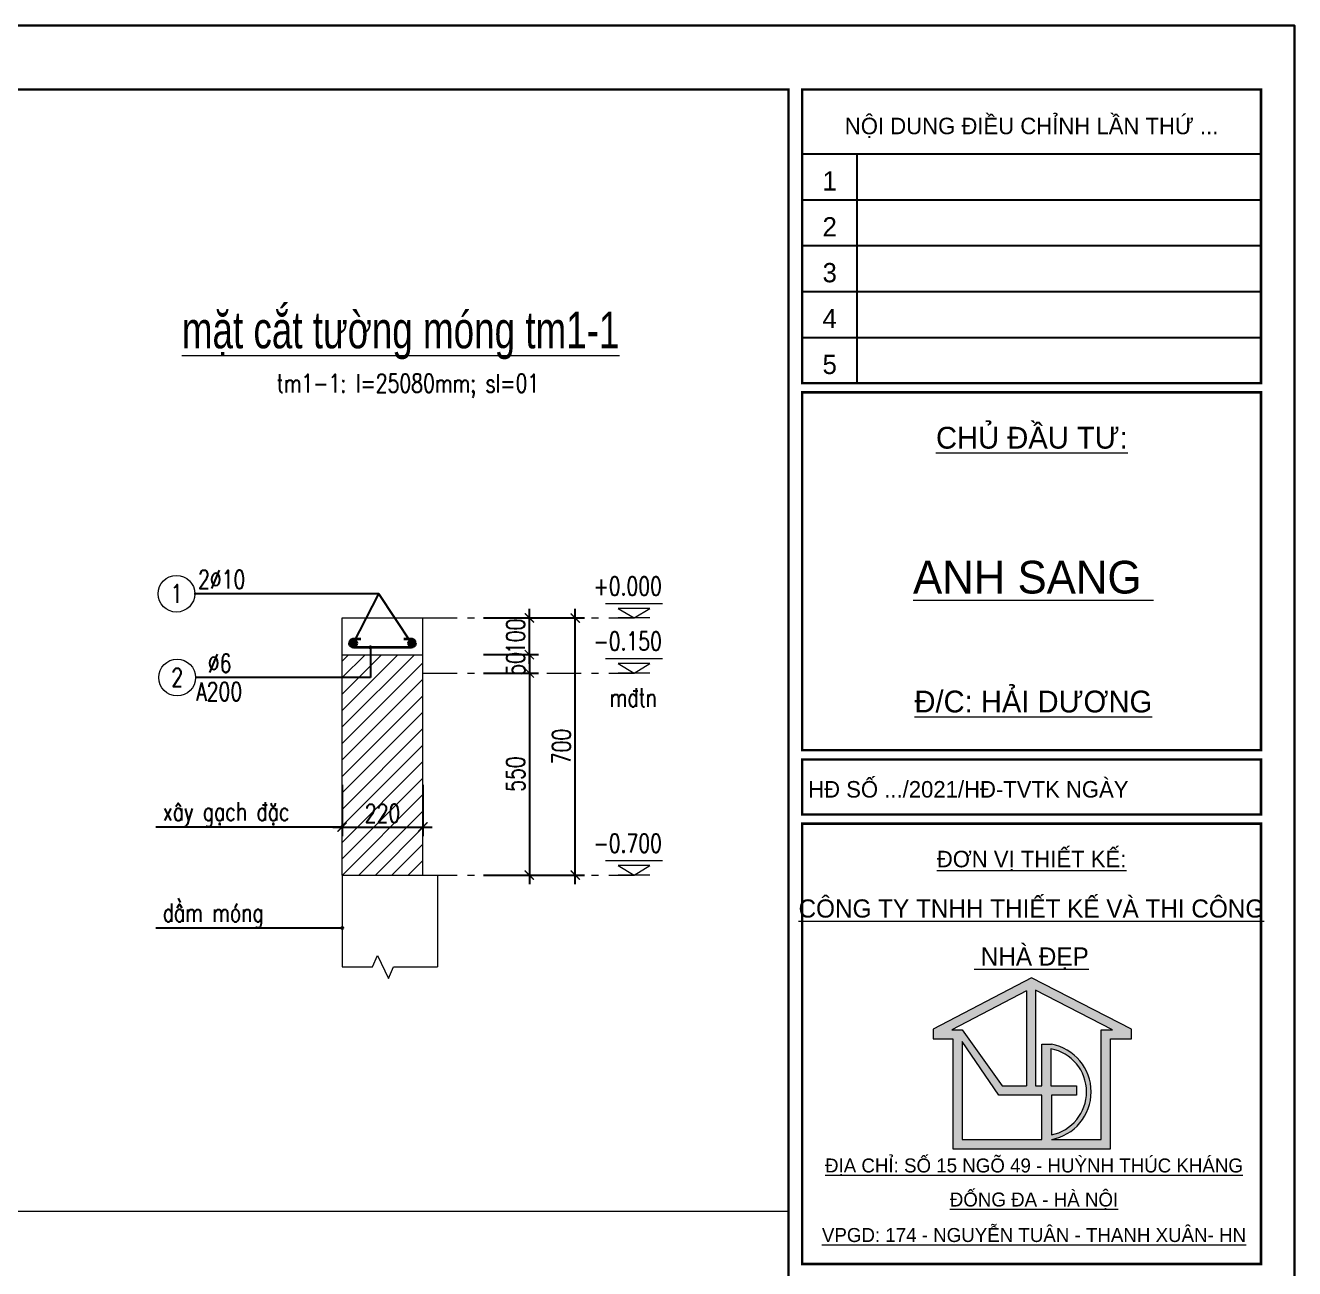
# Model space of a CAD drawing. Extents: x -2098986 to 943, y -1296280 to 73591.
# Drawn here: x -1592657 to -1578826, y -1069905 to -1056355 of the extents above; entities that cross this region are included whole.
import ezdxf
from ezdxf.enums import TextEntityAlignment as Align

# ---------------------------------------------------------------- set-up
doc = ezdxf.new("R2010")
doc.units = 0
doc.header["$LTSCALE"] = 150
doc.header["$PDMODE"] = 35
doc.linetypes.add('_Tim', pattern=[9, 5, -1.5, 1, -1.5])
doc.layers.get('0').update_dxf_attribs({"lineweight": 18})
doc.layers.get('Defpoints').update_dxf_attribs({"lineweight": 18})
for name, color, linetype, lineweight in [('05.Text', 253, 'Continuous', 18), ('09.Hatch', 250, 'Continuous', 5), ('11.Khung bo', 32, 'Continuous', 50), ('12.Khung', 36, 'Continuous', 25), ('LS-CAT', 30, 'Continuous', 20), ('LS-DIM', 251, 'Continuous', 13), ('LS-HATCH', 147, 'Continuous', 9), ('LS-TEXT', 60, 'Continuous', 20), ('LS-THAY', 7, 'Continuous', 20), ('LS-THEP', 3, 'Continuous', 35), ('LS-TRUC', 108, '_Tim', 9)]:
    doc.layers.add(name, color=color, linetype=linetype, lineweight=lineweight)
doc.layers.add('DIM', color=1, linetype='Continuous')
doc.layers.add('Tpl_Bound', color=1, linetype='Continuous', plot=False)
doc.styles.add('AVANT', font='')
doc.styles.add('chu ghi chu', font='vntimeh.shx', dxfattribs={"width": 0.7})
doc.styles.add('KCVN-LEADER', font='vnromadi.shx', dxfattribs={"width": 0.7, "height": 4})
doc.styles.add('romans.shx', font='romans.shx', dxfattribs={"width": 0.75, "bigfont": 'vns.shx'})
doc.styles.add('VnAvantH', font='')
doc.styles.add('vnsimpli', font='vnsimli.shx', dxfattribs={"width": 0.75})
doc.styles.get('AVANT').set_extended_font_data('.VnAvant')
doc.styles.get('VnAvantH').set_extended_font_data('.VnAvantH')
doc.dimstyles.new('D25', dxfattribs={"dimscale": 0, "dimtxt": 200, "dimasz": 100, "dimexe": 100, "dimexo": 0, "dimgap": 50, "dimtad": 1, "dimdec": 0, "dimlfac": 0.25, "dimdsep": 46, "dimtxsty": 'vnsimpli', "dimblk1": 'ARCHTICK', "dimblk2": 'ARCHTICK', "dimsah": 1, "dimcen": 0, "dimdle": 100, "dimclrd": 256, "dimclre": 256, "dimclrt": 60, "dimadec": 0, "dimazin": 0, "dimtfac": 0.004, "dimtdec": 0, "dimtix": 1, "dimtmove": 2, "dimatfit": 3, "dimldrblk": 'ARCHTICK', "dimfxl": 1, "dimtolj": 1, "dimarcsym": 0})
doc.dimstyles.new('LS.GHI CHU', dxfattribs={"dimtxt": 200, "dimasz": 120, "dimexe": 120, "dimexo": 120, "dimgap": 80, "dimtad": 1, "dimdec": 0, "dimzin": 0, "dimdsep": 46, "dimtxsty": 'romans.shx', "dimblk": 'ARCHTICK', "dimcen": 0.09, "dimdle": 120, "dimclrd": 256, "dimclre": 8, "dimclrt": 7, "dimadec": 0, "dimazin": 0, "dimtfac": 1, "dimtdec": 0, "dimtofl": 0, "dimtmove": 0, "dimatfit": 3, "dimldrblk": 'ARCHTICK', "dimfxl": 1, "dimtolj": 1, "dimtzin": 0, "dimarcsym": 0})

# ---------------------------------------------------------------- blocks, each defined once
blk = doc.blocks.new('100')
at = {"layer": '09.Hatch'}
h = blk.add_hatch(color=3, dxfattribs=at)
h.paths.add_polyline_path([(1897639, -927180), (1897639, -927287), (1897855, -927287), (1897855, -928484), (1898824, -928484), (1899574, -928484), (1899574, -927287), (1899801, -927287), (1899801, -927179), (1898713, -926620)])
h.paths.add_polyline_path([(1898756, -926756), (1899596, -927187), (1899473, -927187), (1899473, -928384), (1898929, -928384, 0.834181), (1898929, -927344), (1898824, -927344), (1898824, -927797), (1898756, -927797)], flags=16)
h.paths.add_polyline_path([(1898656, -927796), (1898393, -927796), (1897956, -927186), (1897843, -927186), (1898656, -926763)], flags=16)
h.paths.add_polyline_path([(1898929, -928333), (1898929, -927898), (1899202, -927898), (1899202, -927797), (1898924, -927797), (1898924, -927395, -0.822042)], flags=16)
h.paths.add_polyline_path([(1898357, -927898), (1898824, -927898), (1898824, -928384), (1897956, -928384), (1897956, -927316)], flags=16)
at = {"layer": '05.Text'}
for p, q in [((1898713, -926620), (1897639, -927180)), ((1899801, -927179), (1898713, -926620)), ((1899801, -927179), (1898713, -926620)), ((1899801, -927179), (1898713, -926620)), ((1898656, -926763), (1897843, -927186)), ((1898656, -926763), (1897843, -927186)), ((1898656, -926763), (1897843, -927186)), ((1898656, -926763), (1898656, -927796)), ((1898656, -926763), (1898656, -927796)), ((1898656, -926763), (1898656, -927796)), ((1899596, -927187), (1898756, -926756)), ((1898756, -926756), (1898756, -927797)), ((1899596, -927187), (1898756, -926756)), ((1898756, -926756), (1898756, -927797)), ((1899596, -927187), (1898756, -926756)), ((1898756, -926756), (1898756, -927797)), ((1897639, -927180), (1897639, -927287)), ((1897843, -927186), (1897956, -927186)), ((1897956, -927186), (1897956, -927186)), ((1897956, -927186), (1898393, -927796)), ((1899473, -928384), (1899473, -927187)), ((1899473, -927187), (1899596, -927187)), ((1899473, -928384), (1899473, -927187)), ((1899473, -927187), (1899596, -927187)), ((1899473, -928384), (1899473, -927187)), ((1899473, -927187), (1899596, -927187)), ((1899801, -927287), (1899801, -927179)), ((1899801, -927287), (1899801, -927179)), ((1899801, -927287), (1899801, -927179)), ((1897639, -927287), (1897855, -927287)), ((1897855, -927287), (1897855, -928484)), ((1897956, -927316), (1897956, -928384)), ((1898357, -927898), (1897956, -927316)), ((1898824, -927797), (1898824, -927344)), ((1898824, -927797), (1898824, -927344)), ((1898824, -927344), (1898929, -927344)), ((1899574, -928484), (1899574, -927287)), ((1899574, -927287), (1899801, -927287)), ((1898924, -927395), (1898924, -927797)), ((1898824, -927898), (1898357, -927898)), ((1898393, -927796), (1898656, -927796)), ((1898756, -927797), (1898824, -927797)), ((1898824, -928384), (1898824, -927898)), ((1898924, -927797), (1899202, -927797)), ((1899202, -927898), (1898929, -927898)), ((1898929, -927898), (1898929, -928333)), ((1899202, -927797), (1899202, -927898)), ((1897956, -928384), (1898824, -928384)), ((1898929, -928384), (1899473, -928384)), ((1897855, -928484), (1898824, -928484)), ((1898824, -928484), (1899574, -928484))]:
    blk.add_line(p, q, dxfattribs=at)
for radius, start, end in [(528, 280.3316, 79.6684), (478, 281.4298, 79.1164), (478, 281.4298, 79.1164), (478, 281.4298, 79.1164)]:
    blk.add_arc((1898834, -927864), radius, start, end, dxfattribs=at)
at = {"layer": '11.Khung bo', "const_width": 26.7}
for points in [[(1860913, -945240), (1860913, -916940), (1896063, -916940), (1896063, -945240)], [(1860913, -945240), (1860913, -916940), (1896063, -916940), (1896063, -945240)], [(1860913, -945240), (1860913, -916940), (1896063, -916940), (1896063, -945240)], [(1896213, -920140), (1896213, -916940), (1901213, -916940), (1901213, -920140)], [(1896213, -920140), (1896213, -916940), (1901213, -916940), (1901213, -920140)], [(1896213, -920140), (1896213, -916940), (1901213, -916940), (1901213, -920140)], [(1896213, -924140), (1901213, -924140), (1901213, -920240), (1896213, -920240)], [(1896213, -924140), (1901213, -924140), (1901213, -920240), (1896213, -920240)], [(1896213, -924140), (1901213, -924140), (1901213, -920240), (1896213, -920240)], [(1896213, -924840), (1901213, -924840), (1901213, -924240), (1896213, -924240)], [(1896213, -924840), (1901213, -924840), (1901213, -924240), (1896213, -924240)], [(1896213, -924840), (1901213, -924840), (1901213, -924240), (1896213, -924240)], [(1896213, -929740), (1901213, -929740), (1901213, -924940), (1896213, -924940)], [(1896213, -929740), (1901213, -929740), (1901213, -924940), (1896213, -924940)], [(1896213, -929740), (1901213, -929740), (1901213, -924940), (1896213, -924940)]]:
    blk.add_lwpolyline(points, close=True, dxfattribs=at)
at = {"layer": '12.Khung'}
for p, q in [((1896213, -917640), (1901213, -917640)), ((1896213, -917640), (1901213, -917640)), ((1896213, -917640), (1901213, -917640)), ((1896813, -920140), (1896813, -917640)), ((1896813, -920140), (1896813, -917640)), ((1896813, -920140), (1896813, -917640)), ((1896213, -918140), (1901213, -918140)), ((1896213, -918140), (1901213, -918140)), ((1896213, -918140), (1901213, -918140)), ((1896213, -918640), (1901213, -918640)), ((1896213, -918640), (1901213, -918640)), ((1896213, -918640), (1901213, -918640)), ((1896213, -919140), (1901213, -919140)), ((1896213, -919140), (1901213, -919140)), ((1896213, -919140), (1901213, -919140)), ((1896213, -919640), (1901213, -919640)), ((1896213, -919640), (1901213, -919640)), ((1896213, -919640), (1901213, -919640))]:
    blk.add_line(p, q, dxfattribs=at)
blk.add_lwpolyline([(1901579, -945940), (1901579, -916240), (1859580, -916240), (1859580, -945940)], close=True, dxfattribs=at)
blk.add_lwpolyline([(1901579, -945940), (1901579, -916240), (1859580, -916240), (1859580, -945940)], close=True, dxfattribs=at)
blk.add_lwpolyline([(1901579, -945940), (1901579, -916240), (1859580, -916240), (1859580, -945940)], close=True, dxfattribs=at)
at = {"layer": '05.Text', "style": 'VnAvantH'}
for s, p in [('Néi dung ®iÒu chØnh lÇn thø ...', (1898713, -917329)), ('H§ sè .../2021/H§-TVTK ngµy ', (1898057, -924540))]:
    blk.add_text(s, height=180, dxfattribs=at).set_placement(p, align=Align.MIDDLE)
at = {"layer": '05.Text'}
for s, height, style, p in [('1', 210, 'AVANT', (1896513, -918040)), ('2', 210, 'AVANT', (1896513, -918540)), ('3', 210, 'AVANT', (1896513, -919040)), ('4', 210, 'AVANT', (1896513, -919540)), ('5', 210, 'AVANT', (1896513, -920040)), ('%%uChñ ®Çu t\xad:', 237.6, 'VnAvantH', (1898716, -920853)), ('%%Uanh sang ', 356.4, 'VnAvantH', (1898732, -922432)), ('%%U®/c: h¶i d\xad¬ng', 237.6, 'VnAvantH', (1898732, -923728)), ('%%U®¬n vÞ thiÕt kÕ:', 180, 'VnAvantH', (1898713, -925416)), ('%%Uc«ng ty tnhh thiÕt kÕ vµ thi c«ng', 198, 'VnAvantH', (1898711, -925964)), ('%%U nhµ ®Ñp', 198, 'VnAvantH', (1898711, -926487)), ('%%U®Þa chØ: sè 15 ngâ 49 - huúnh thóc kh¸ng', 152.46, 'VnAvantH', (1898739, -928742)), ('%%U®èng ®a - hµ néi', 152.46, 'VnAvantH', (1898739, -929113)), ('%%Uvpgd: 174 - nguyÔn tu©n - thanh xu©n- hn', 152.46, 'VnAvantH', (1898739, -929500))]:
    blk.add_text(s, height=height, dxfattribs=dict(at, style=style)).set_placement(p, align=Align.CENTER)
blk = doc.blocks.new('_ArchTick')
at = {"layer": 'DIM', "color": 0, "const_width": 0.15}
blk.add_lwpolyline([(-0.5, -0.5), (0.5, 0.5)], dxfattribs=at)
blk = doc.blocks.new('*D1056')
at = {"layer": 'Defpoints', "color": 0, "transparency": 16777216}
for p in [(-1587663, -1063414), (-1587664, -1065616), (-1587165, -1065616)]:
    blk.add_point(p, dxfattribs=at)
at = {"layer": 'LS-DIM', "lineweight": -2, "transparency": 16777216}
for p, q in [((-1587165, -1063314), (-1587165, -1065716)), ((-1587663, -1063414), (-1587065, -1063414)), ((-1587664, -1065616), (-1587065, -1065616))]:
    blk.add_line(p, q, dxfattribs=at)
at = {"layer": 'LS-DIM', "lineweight": -2, "transparency": 16777216, "xscale": 100, "yscale": 100, "zscale": 100}
for p, rotation in [((-1587165, -1063414), 90), ((-1587165, -1065616), 270)]:
    blk.add_blockref('_ArchTick', p, dxfattribs=dict(at, rotation=rotation))
at = {"layer": 'LS-DIM', "color": 60, "transparency": 16777216, "insert": (-1587315, -1064515), "char_height": 200, "attachment_point": 5, "rotation": 90, "style": 'vnsimpli'}
blk.add_mtext('\\A1;550', dxfattribs=at)
blk = doc.blocks.new('*D1057')
at = {"layer": 'Defpoints', "color": 0, "transparency": 16777216}
for p in [(-1587664, -1062814), (-1586665, -1062814), (-1587664, -1065616)]:
    blk.add_point(p, dxfattribs=at)
at = {"layer": 'LS-DIM', "lineweight": -2, "transparency": 16777216}
for p, q in [((-1586665, -1065716), (-1586665, -1062714)), ((-1587664, -1062814), (-1586565, -1062814)), ((-1587664, -1065616), (-1586565, -1065616))]:
    blk.add_line(p, q, dxfattribs=at)
at = {"layer": 'LS-DIM', "lineweight": -2, "transparency": 16777216, "xscale": 100, "yscale": 100, "zscale": 100}
for p, rotation in [((-1586665, -1062814), 90), ((-1586665, -1065616), 270)]:
    blk.add_blockref('_ArchTick', p, dxfattribs=dict(at, rotation=rotation))
at = {"layer": 'LS-DIM', "color": 60, "transparency": 16777216, "insert": (-1586815, -1064215), "char_height": 200, "attachment_point": 5, "rotation": 90, "style": 'vnsimpli'}
blk.add_mtext('\\A1;700', dxfattribs=at)
blk = doc.blocks.new('cotthep')
at = {"layer": 'LS-THAY'}
blk.add_circle((-250, 0), 250, dxfattribs=at)
at = {"layer": 'LS-TEXT', "style": 'vnsimpli', "width": 0.75}
for tag, p in [('24`25', (446, 69)), ('10', (-250, -123)), ('A200', (440, -316))]:
    blk.add_attdef(tag, text='', height=250, dxfattribs=at).set_placement(p, align=Align.CENTER)
blk = doc.blocks.new('*D1058')
at = {"layer": 'Defpoints', "color": 0, "transparency": 16777216}
for p in [(-1587663, -1062814), (-1587165, -1062814), (-1587664, -1063214)]:
    blk.add_point(p, dxfattribs=at)
at = {"layer": 'LS-DIM', "lineweight": -2, "transparency": 16777216}
for p, q in [((-1587165, -1063314), (-1587165, -1062714)), ((-1587663, -1062814), (-1587065, -1062814)), ((-1587664, -1063214), (-1587065, -1063214))]:
    blk.add_line(p, q, dxfattribs=at)
at = {"layer": 'LS-DIM', "lineweight": -2, "transparency": 16777216, "xscale": 100, "yscale": 100, "zscale": 100}
for p, rotation in [((-1587165, -1062814), 90), ((-1587165, -1063214), 270)]:
    blk.add_blockref('_ArchTick', p, dxfattribs=dict(at, rotation=rotation))
at = {"layer": 'LS-DIM', "color": 60, "transparency": 16777216, "insert": (-1587315, -1063014), "char_height": 200, "attachment_point": 5, "rotation": 90, "style": 'vnsimpli'}
blk.add_mtext('\\A1;100', dxfattribs=at)
blk = doc.blocks.new('THEP DAM')
at = {"layer": 'LS-THEP'}
for p, q in [((-0.6, 0), (0.6, 0)), ((-0.42, 0.42), (0.42, -0.42)), ((-0.42, -0.42), (0.42, 0.42)), ((0, 0.6), (0, -0.6))]:
    blk.add_line(p, q, dxfattribs=at)
blk.add_circle((0, 0), 0.6, dxfattribs=at)
blk = doc.blocks.new('nhieu cot')
at = {"layer": 'LS-DIM', "linetype": 'Continuous'}
for p, q in [((605, 194), (-173, 194)), ((432, 130), (0, 130)), ((0, 130), (216, 0)), ((432, 0), (0, 0)), ((216, 0), (432, 130))]:
    blk.add_line(p, q, dxfattribs=at)
blk.add_solid([(216, 0), (216, 130), (0, 130), (216, 0)], dxfattribs=at)
at = {"color": 31, "linetype": 'Continuous', "style": 'chu ghi chu', "width": 0.7}
for tag, p in [('COT3', (-73, 1058)), ('COT2', (-73, 684)), ('COT1', (-73, 309))]:
    blk.add_attdef(tag, p, '', height=250, dxfattribs=at)
blk = doc.blocks.new('*D1059')
at = {"layer": 'Defpoints', "color": 0, "transparency": 16777216}
for p in [(-1589205, -1064632), (-1588325, -1064632), (-1588325, -1065093)]:
    blk.add_point(p, dxfattribs=at)
at = {"layer": 'LS-DIM', "lineweight": -2, "transparency": 16777216}
for p, q in [((-1589205, -1064632), (-1589205, -1065193)), ((-1588325, -1064632), (-1588325, -1065193)), ((-1589305, -1065093), (-1588225, -1065093))]:
    blk.add_line(p, q, dxfattribs=at)
at = {"layer": 'LS-DIM', "lineweight": -2, "transparency": 16777216, "xscale": 100, "yscale": 100, "zscale": 100, "rotation": 180}
blk.add_blockref('_ArchTick', (-1589205, -1065093), dxfattribs=at)
at = {"layer": 'LS-DIM', "lineweight": -2, "transparency": 16777216, "xscale": 100, "yscale": 100, "zscale": 100}
blk.add_blockref('_ArchTick', (-1588325, -1065093), dxfattribs=at)
at = {"layer": 'LS-DIM', "color": 60, "transparency": 16777216, "insert": (-1588765, -1064943), "char_height": 200, "attachment_point": 5, "style": 'vnsimpli'}
blk.add_mtext('\\A1;220', dxfattribs=at)
blk = doc.blocks.new('*D1060')
at = {"layer": 'Defpoints', "color": 0, "transparency": 16777216}
for p in [(-1587664, -1063214), (-1587663, -1063414), (-1587165, -1063414)]:
    blk.add_point(p, dxfattribs=at)
at = {"layer": 'LS-DIM', "lineweight": -2, "transparency": 16777216}
for p, q in [((-1587165, -1063214), (-1587165, -1063114)), ((-1587664, -1063214), (-1587065, -1063214)), ((-1587165, -1063214), (-1587165, -1063414)), ((-1587663, -1063414), (-1587065, -1063414)), ((-1587165, -1063414), (-1587165, -1063514))]:
    blk.add_line(p, q, dxfattribs=at)
at = {"layer": 'LS-DIM', "lineweight": -2, "transparency": 16777216, "xscale": 100, "yscale": 100, "zscale": 100}
for p, rotation in [((-1587165, -1063214), 270), ((-1587165, -1063414), 90)]:
    blk.add_blockref('_ArchTick', p, dxfattribs=dict(at, rotation=rotation))
at = {"layer": 'LS-DIM', "color": 60, "transparency": 16777216, "insert": (-1587315, -1063314), "char_height": 200, "attachment_point": 5, "rotation": 90, "style": 'vnsimpli'}
blk.add_mtext('\\A1;50', dxfattribs=at)

msp = doc.modelspace()

# ---------------------------------------------------------------- hatches: boundary and pattern name
at = {"layer": 'LS-HATCH'}
h = msp.add_hatch(dxfattribs=at)
h.set_pattern_fill('ANSI31', color=256, scale=40, style=0)
h.set_pattern_definition([(45, (-1761424.42, 11135.69), (-89.802561, 89.802561), [])])
h.paths.add_polyline_path([(-1588324.9, -1063214.3), (-1589204.9, -1063214.3), (-1589204.9, -1065616.2), (-1588324.9, -1065616.2)])

# ---------------------------------------------------------------- linework, layer by layer
at = {"layer": 'LS-DIM'}
msp.add_lwpolyline([(-1589204.9, -1066618), (-1588874.9, -1066618), (-1588819.2, -1066493), (-1588700.5, -1066743), (-1588644.9, -1066618), (-1588165.9, -1066618)], dxfattribs=at)
at = {"layer": 'LS-THAY'}
for p, q in [((-1589204.9, -1062814.3), (-1588324.9, -1062814.3)), ((-1589204.9, -1063214.3), (-1589204.9, -1062814.3)), ((-1588324.9, -1063214.3), (-1588324.9, -1062814.3)), ((-1589204.9, -1065616.2), (-1589204.9, -1063214.3)), ((-1589204.9, -1063214.3), (-1588324.9, -1063214.3)), ((-1588324.9, -1065616.2), (-1588324.9, -1063214.3)), ((-1589204.9, -1065616.2), (-1588165.9, -1065616.2)), ((-1589204.9, -1065616.2), (-1589204.9, -1066618)), ((-1588165.9, -1065616.2), (-1588165.9, -1066618)), ((-1593129.7, -1069280.5), (-1584342.2, -1069280.5))]:
    msp.add_line(p, q, dxfattribs=at)
at = {"layer": 'LS-THEP'}
for points in [[(-1589000.5, -1063044.7), (-1589080.2, -1063044.7, 0.4142136), (-1589124.9, -1063089.4), (-1589124.9, -1063089.5)], [(-1588406.9, -1063089.5), (-1588406.9, -1063089.4, 0.4142136), (-1588451.7, -1063044.7), (-1588531.4, -1063044.7)], [(-1588406.9, -1063089.4), (-1588406.9, -1063089.5, -0.4142136), (-1588451.7, -1063134.3), (-1589080.2, -1063134.3, -0.4142136), (-1589124.9, -1063089.5), (-1589124.9, -1063089.4)]]:
    msp.add_lwpolyline(points, format="xyb", dxfattribs=at)
at = {"layer": 'LS-TRUC', "ltscale": 0.5}
for p, q in [((-1588324.9, -1062814.3), (-1586024.3, -1062814.3)), ((-1588324.9, -1063414.3), (-1586024.3, -1063414.3)), ((-1588324.9, -1065616.2), (-1586024.3, -1065616.2))]:
    msp.add_line(p, q, dxfattribs=at)
at = {"layer": 'Tpl_Bound', "color": 1}
msp.add_lwpolyline([(-1620825.6, -1086055.5), (-1620825.6, -1056355.5), (-1578825.6, -1056355.5), (-1578825.6, -1086055.5)], close=True, dxfattribs=at)

# ---------------------------------------------------------------- block references
at = {"layer": '05.Text', "xscale": 1.000009185772931, "yscale": 1.000009185772931, "zscale": 1.000009185772931}
msp.add_blockref('100', (-3480422.3, -140107), dxfattribs=at)
at = {"layer": 'LS-CAT'}
for p, xscale, yscale, zscale in [((-1589080.2, -1063089.5), 56.56565656722523, 56.56565656722523, 56.56565656722523), ((-1588451.7, -1063089.5), -56.56565656722523, 56.56565656745806, 56.56565656715665)]:
    msp.add_blockref('THEP DAM', p, dxfattribs=dict(at, xscale=xscale, yscale=yscale, zscale=zscale))
at = {"layer": 'LS-DIM'}
ref = msp.add_blockref('nhieu cot', (-1586197.1, -1062814.3), dxfattribs=dict(at, xscale=0.7999999998137355, yscale=0.7999999998137355, zscale=0.7999999998137355))
ref.add_attrib('COT1', '+0.000', dxfattribs={"layer": 'LS-TEXT', "linetype": 'Continuous', "height": 200, "style": 'vnsimpli', "width": 0.75}).set_placement((-1586093.9, -1062566.7), align=Align.CENTER)
ref = msp.add_blockref('nhieu cot', (-1586197.1, -1063414.3), dxfattribs=dict(at, xscale=0.7999999998137355, yscale=0.7999999998137355, zscale=0.7999999998137355))
ref.add_attrib('COT1', '-0.150', dxfattribs={"layer": 'LS-TEXT', "linetype": 'Continuous', "height": 200, "style": 'vnsimpli', "width": 0.75}).set_placement((-1586093.9, -1063166.7), align=Align.CENTER)
ref = msp.add_blockref('nhieu cot', (-1586197.1, -1065616.2), dxfattribs=dict(at, xscale=0.7999999998137355, yscale=0.7999999998137355, zscale=0.7999999998137355))
ref.add_attrib('COT1', '-0.700', dxfattribs={"layer": 'LS-TEXT', "linetype": 'Continuous', "height": 200, "style": 'vnsimpli', "width": 0.75}).set_placement((-1586093.9, -1065368.7), align=Align.CENTER)
at = {"layer": 'LS-THAY'}
ref = msp.add_blockref('cotthep', (-1590810.6, -1062549.6), dxfattribs=dict(at, xscale=0.7999999998137355, yscale=0.7999999998137355, zscale=0.7999999998137355))
ref.add_attrib('10', '1', dxfattribs={"layer": 'LS-TEXT', "height": 200, "style": 'vnsimpli', "width": 0.75}).set_placement((-1591010.6, -1062648.3), align=Align.CENTER)
ref.add_attrib('24`25', '2`10', dxfattribs={"layer": 'LS-TEXT', "height": 200, "style": 'vnsimpli', "width": 0.75}).set_placement((-1590517.6, -1062494.2), align=Align.CENTER)
ref = msp.add_blockref('cotthep', (-1590803, -1063463.5), dxfattribs=dict(at, xscale=0.7999999998137355, yscale=0.7999999998137355, zscale=0.7999999998137355))
ref.add_attrib('10', '2', dxfattribs={"layer": 'LS-TEXT', "height": 200, "style": 'vnsimpli', "width": 0.75}).set_placement((-1591003, -1063562.1), align=Align.CENTER)
ref.add_attrib('24`25', '%%C6', dxfattribs={"layer": 'LS-TEXT', "height": 200, "style": 'vnsimpli', "width": 0.75}).set_placement((-1590539.5, -1063408.1), align=Align.CENTER)
ref.add_attrib('A200', 'A200', dxfattribs={"layer": 'LS-TEXT', "height": 200, "style": 'vnsimpli', "width": 0.75}).set_placement((-1590545.7, -1063716.1), align=Align.CENTER)

# ---------------------------------------------------------------- texts
at = {"layer": 'LS-TEXT', "width": 0.75}
for s, height, style, p in [('%%UmÆt c¾t t\xadêng mãng tm1-1', 400, 'KCVN-LEADER', (-1588567.6, -1059875.1, 0)), ('tm1-1: l=25080mm; sl=01', 200, 'vnsimpli', (-1588488, -1060355.5))]:
    msp.add_text(s, height=height, dxfattribs=dict(at, style=style)).set_placement(p, align=Align.CENTER)
at = {"layer": 'LS-TEXT', "style": 'vnsimpli', "width": 0.75}
for s, p in [('m®tn', (-1586290.1, -1063780.8)), ('x©y g¹ch ®Æc', (-1591160.6, -1065023)), ('dÇm mãng', (-1591160.6, -1066124.4))]:
    msp.add_text(s, height=200, dxfattribs=at).set_placement(p)

# ---------------------------------------------------------------- dimensions: what is measured, and where the dimension line sits
at = {"layer": 'LS-DIM'}
for base, p1, p2, override, picture, middle in [((-1586665, -1062814.3), (-1587663.9, -1065616.2), (-1587663.9, -1062814.3), {"dimscale": 1, "dimtxsty": 'vnsimpli', "dimtmove": 1}, '*D1057', (-1586815, -1064215.2)), ((-1587164.9, -1063414.3), (-1587663.9, -1063214.3), (-1587662.9, -1063414.3), {"dimscale": 1, "dimtmove": 1}, '*D1060', (-1587314.9, -1063314.3)), ((-1587164.9, -1065616.2), (-1587662.9, -1063414.3), (-1587663.9, -1065616.2), {"dimscale": 1, "dimtxsty": 'vnsimpli', "dimtmove": 1}, '*D1056', (-1587314.9, -1064515.2))]:
    dim = msp.add_linear_dim(base=base, p1=p1, p2=p2, angle=90, dimstyle='D25', override=override, dxfattribs=at)
    dim.commit()
    dim.dimension.update_dxf_attribs({"geometry": picture, "text_midpoint": middle})
dim = msp.add_linear_dim(base=(-1587164.9, -1062814.3), p1=(-1587663.9, -1063214.3), p2=(-1587662.9, -1062814.3), angle=90, dimstyle='D25', override={"dimscale": 1, "dimtmove": 1}, dxfattribs=at)
dim.commit()
dim.dimension.update_dxf_attribs({"geometry": '*D1058', "text_midpoint": (-1587164.9, -1063014.3), "dimtype": 160})
dim = msp.add_linear_dim(base=(-1588324.9, -1065093), p1=(-1589204.9, -1064632.1), p2=(-1588324.9, -1064632.1), dimstyle='D25', override={"dimscale": 1, "dimtmove": 1}, dxfattribs=at)
dim.commit()
dim.dimension.update_dxf_attribs({"geometry": '*D1059', "text_midpoint": (-1588764.9, -1064943)})

# ---------------------------------------------------------------- leaders
for points in [[(-1589080.2, -1063089.5), (-1588804.9, -1062549.5), (-1590818.2, -1062549.5)], [(-1588449.7, -1063089.5), (-1588804.9, -1062549.5), (-1590774.4, -1062549.5)], [(-1588896.7, -1063134.3), (-1588896.7, -1063463.5), (-1590803, -1063463.5)], [(-1589204.9, -1065093), (-1591235, -1065093)], [(-1589204.9, -1066194.4), (-1591235, -1066194.4)]]:
    msp.add_leader(points, dimstyle='LS.GHI CHU', override={"dimscale": 50, "dimasz": 0.5, "dimtad": 0, "dimtxsty": 'vnsimpli', "dimldrblk": 'Origin'}, dxfattribs=at)

doc.saveas('drawing.dxf')
